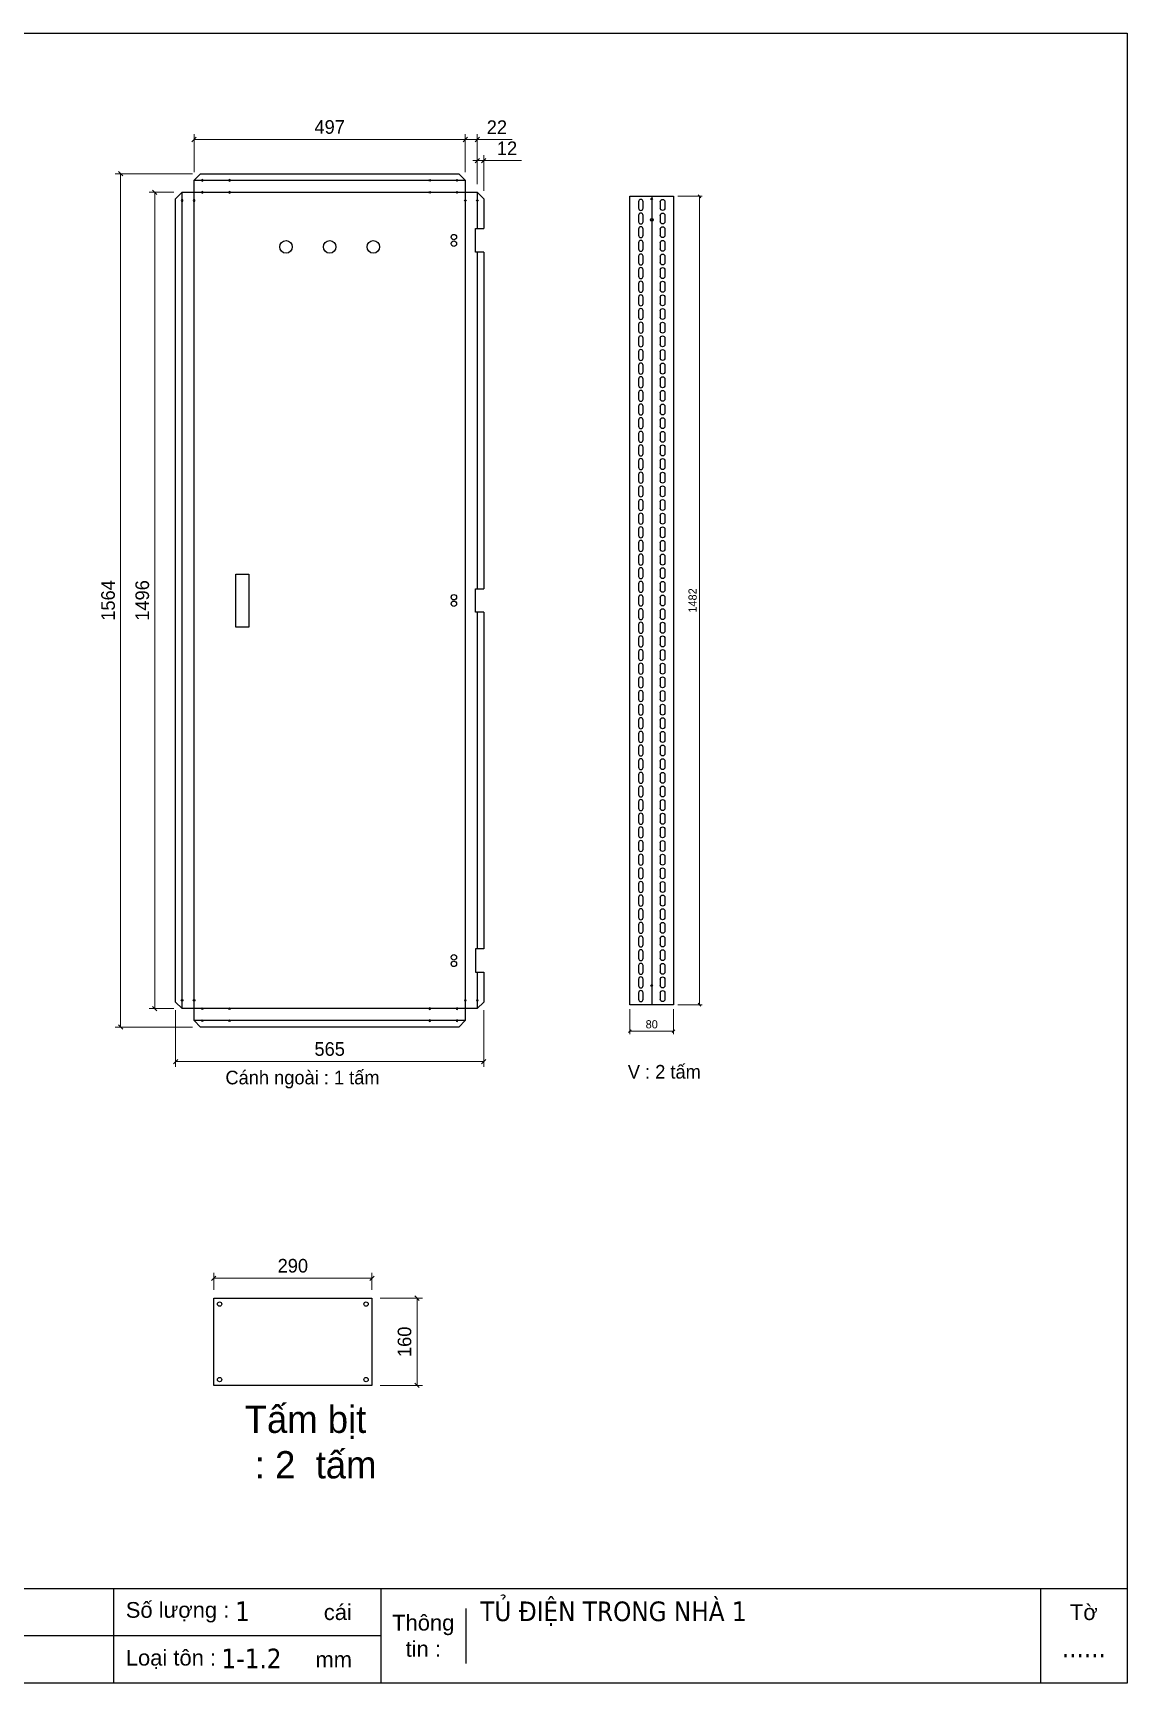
# Model space of a CAD drawing. Header units: millimetres. Extents: x 0 to 4277, y 0 to 3024.
# Drawn here: x 2271 to 4277, y 0 to 3024 of the extents above; entities that cross this region are included whole.
import ezdxf
from ezdxf.enums import TextEntityAlignment as Align

# ---------------------------------------------------------------- set-up
doc = ezdxf.new("R2010")
doc.units = ezdxf.units.MM
doc.layers.add('CNC', color=7, linetype='Continuous')
doc.layers.add('DIM', color=253, linetype='Continuous')
doc.styles.add('Arial', font='arial.ttf')
doc.styles.add('Tahoma (Input Text)', font='tahoma.ttf')
doc.dimstyles.new('Dim-15', dxfattribs={"dimtxt": 15, "dimasz": 5, "dimexe": 5, "dimexo": 8, "dimgap": 5, "dimtad": 1, "dimdec": 0, "dimtxsty": 'Standard', "dimblk": 'OBLIQUE', "dimcen": 10, "dimclrd": 5, "dimclre": 5, "dimclrt": 3, "dimazin": 3, "dimtfac": 1, "dimtdec": 0, "dimtmove": 0, "dimatfit": 3, "dimldrblk": 'OBLIQUE', "dimlwd": 9, "dimlwe": 9})
doc.dimstyles.new('Dim-25', dxfattribs={"dimtxt": 25, "dimasz": 8, "dimexe": 10, "dimexo": 15, "dimgap": 10, "dimtad": 1, "dimdec": 0, "dimtxsty": 'Standard', "dimblk": 'OBLIQUE', "dimcen": 10, "dimclrd": 5, "dimclre": 5, "dimclrt": 3, "dimazin": 3, "dimtfac": 1, "dimtdec": 0, "dimtmove": 0, "dimatfit": 3, "dimldrblk": 'OBLIQUE', "dimlwd": 9, "dimlwe": 9})

# ---------------------------------------------------------------- blocks, each defined once
blk = doc.blocks.new('*D23')
at = {"color": 0, "linetype": 'ByBlock', "lineweight": -2}
for p, q in [((2606.8, 745.8), (2598.8, 737.8)), ((2888.8, 737.8), (2896.8, 745.8))]:
    blk.add_line(p, q, dxfattribs=at)
at = {"layer": 'Defpoints', "color": 0, "ltscale": 3, "transparency": 16777216}
for p in [(2892.8, 741.8), (2602.8, 705.3), (2892.8, 705.3)]:
    blk.add_point(p, dxfattribs=at)
at = {"layer": 'DIM', "color": 5, "lineweight": 9, "ltscale": 3, "transparency": 16777216}
for p, q in [((2602.8, 720.3), (2602.8, 751.8)), ((2602.8, 741.8), (2892.8, 741.8)), ((2892.8, 720.3), (2892.8, 751.8))]:
    blk.add_line(p, q, dxfattribs=at)
at = {"layer": 'DIM', "color": 3, "ltscale": 3, "transparency": 16777216, "insert": (2747.8, 764.6), "char_height": 25, "attachment_point": 5}
blk.add_mtext('290', dxfattribs=at)
blk = doc.blocks.new('_Oblique')
at = {"color": 0, "linetype": 'ByBlock', "lineweight": -2}
blk.add_line((-0.5, -0.5), (0.5, 0.5), dxfattribs=at)
blk = doc.blocks.new('*D24')
at = {"color": 0, "linetype": 'ByBlock', "lineweight": -2}
for p, q in [((2979.4, 701.3), (2971.4, 709.3)), ((2971.4, 549.3), (2979.4, 541.3))]:
    blk.add_line(p, q, dxfattribs=at)
at = {"layer": 'Defpoints', "color": 0, "ltscale": 3, "transparency": 16777216}
for p in [(2892.8, 705.3), (2892.8, 545.3), (2975.4, 545.3)]:
    blk.add_point(p, dxfattribs=at)
at = {"layer": 'DIM', "color": 5, "lineweight": 9, "ltscale": 3, "transparency": 16777216}
for p, q in [((2907.8, 705.3), (2985.4, 705.3)), ((2975.4, 705.3), (2975.4, 545.3)), ((2907.8, 545.3), (2985.4, 545.3))]:
    blk.add_line(p, q, dxfattribs=at)
at = {"layer": 'DIM', "color": 3, "ltscale": 3, "transparency": 16777216, "insert": (2952.6, 625.3), "char_height": 25, "attachment_point": 5, "rotation": 90}
blk.add_mtext('160', dxfattribs=at)
blk = doc.blocks.new('f3daunguoc')
at = {"layer": 'CNC', "color": 2, "lineweight": -3}
blk.add_circle((0, 0), 1.5, dxfattribs=at)
blk = doc.blocks.new('*D25')
at = {"color": 0, "linetype": 'ByBlock', "lineweight": -2}
for p, q in [((3081.8, 2786.1), (3089.8, 2794.1)), ((3101.8, 2794.1), (3093.8, 2786.1))]:
    blk.add_line(p, q, dxfattribs=at)
at = {"layer": 'Defpoints', "color": 0, "transparency": 16777216}
for p in [(3097.8, 2790.1), (3085.8, 2732), (3097.8, 2720)]:
    blk.add_point(p, dxfattribs=at)
at = {"layer": 'DIM', "color": 5, "lineweight": 9, "transparency": 16777216}
for p, q in [((3085.8, 2790.1), (3077.8, 2790.1)), ((3085.8, 2747), (3085.8, 2800.1)), ((3085.8, 2790.1), (3097.8, 2790.1)), ((3097.8, 2735), (3097.8, 2800.1)), ((3097.8, 2790.1), (3167, 2790.1))]:
    blk.add_line(p, q, dxfattribs=at)
at = {"layer": 'DIM', "color": 3, "transparency": 16777216, "insert": (3140.4, 2812.7), "char_height": 25, "attachment_point": 5}
blk.add_mtext('12', dxfattribs=at)
blk = doc.blocks.new('*D26')
at = {"color": 0, "linetype": 'ByBlock', "lineweight": -2}
for p, q in [((3067.8, 2832.8), (3059.8, 2824.8)), ((3081.8, 2824.8), (3089.8, 2832.8))]:
    blk.add_line(p, q, dxfattribs=at)
at = {"layer": 'Defpoints', "color": 0, "transparency": 16777216}
for p in [(3085.8, 2828.8), (3063.8, 2754), (3085.8, 2732)]:
    blk.add_point(p, dxfattribs=at)
at = {"layer": 'DIM', "color": 5, "lineweight": 9, "transparency": 16777216}
for p, q in [((3063.8, 2769), (3063.8, 2838.8)), ((3063.8, 2828.8), (3085.8, 2828.8)), ((3085.8, 2747), (3085.8, 2838.8)), ((3085.8, 2828.8), (3149.8, 2828.8))]:
    blk.add_line(p, q, dxfattribs=at)
at = {"layer": 'DIM', "color": 3, "transparency": 16777216, "insert": (3121.8, 2851.4), "char_height": 25, "attachment_point": 5}
blk.add_mtext('22', dxfattribs=at)
blk = doc.blocks.new('*D27')
at = {"color": 0, "linetype": 'ByBlock', "lineweight": -2}
for p, q in [((2570.8, 2832.8), (2562.8, 2824.8)), ((3059.8, 2824.8), (3067.8, 2832.8))]:
    blk.add_line(p, q, dxfattribs=at)
at = {"layer": 'Defpoints', "color": 0, "transparency": 16777216}
for p in [(2566.8, 2828.8), (2566.8, 2754), (3063.8, 2754)]:
    blk.add_point(p, dxfattribs=at)
at = {"layer": 'DIM', "color": 5, "lineweight": 9, "transparency": 16777216}
for p, q in [((2566.8, 2769), (2566.8, 2838.8)), ((3063.8, 2828.8), (2566.8, 2828.8)), ((3063.8, 2769), (3063.8, 2838.8))]:
    blk.add_line(p, q, dxfattribs=at)
at = {"layer": 'DIM', "color": 3, "transparency": 16777216, "insert": (2815.3, 2851.6), "char_height": 25, "attachment_point": 5}
blk.add_mtext('497', dxfattribs=at)
blk = doc.blocks.new('*D28')
at = {"color": 0, "linetype": 'ByBlock', "lineweight": -2}
for p, q in [((2436, 2762), (2428, 2770)), ((2428, 1206), (2436, 1198))]:
    blk.add_line(p, q, dxfattribs=at)
at = {"layer": 'Defpoints', "color": 0, "transparency": 16777216}
for p in [(2578.9, 2766), (2432, 1202), (2579, 1202)]:
    blk.add_point(p, dxfattribs=at)
at = {"layer": 'DIM', "color": 5, "lineweight": 9, "transparency": 16777216}
for p, q in [((2563.9, 2766), (2422, 2766)), ((2432, 2766), (2432, 1202)), ((2564, 1202), (2422, 1202))]:
    blk.add_line(p, q, dxfattribs=at)
at = {"layer": 'DIM', "color": 3, "transparency": 16777216, "insert": (2409.2, 1984), "char_height": 25, "attachment_point": 5, "rotation": 90}
blk.add_mtext('1564', dxfattribs=at)
blk = doc.blocks.new('*D29')
at = {"color": 0, "linetype": 'ByBlock', "lineweight": -2}
for p, q in [((2498.7, 2728), (2490.7, 2736)), ((2490.7, 1240), (2498.7, 1232))]:
    blk.add_line(p, q, dxfattribs=at)
at = {"layer": 'Defpoints', "color": 0, "transparency": 16777216}
for p in [(2494.7, 2732), (2544.8, 2732), (2544.8, 1236)]:
    blk.add_point(p, dxfattribs=at)
at = {"layer": 'DIM', "color": 5, "lineweight": 9, "transparency": 16777216}
for p, q in [((2529.8, 2732), (2484.7, 2732)), ((2494.7, 1236), (2494.7, 2732)), ((2529.8, 1236), (2484.7, 1236))]:
    blk.add_line(p, q, dxfattribs=at)
at = {"layer": 'DIM', "color": 3, "transparency": 16777216, "insert": (2471.9, 1984), "char_height": 25, "attachment_point": 5, "rotation": 90}
blk.add_mtext('1496', dxfattribs=at)
blk = doc.blocks.new('*D30')
at = {"color": 0, "linetype": 'ByBlock', "lineweight": -2}
for p, q in [((2536.8, 1143), (2528.8, 1135)), ((3093.8, 1135), (3101.8, 1143))]:
    blk.add_line(p, q, dxfattribs=at)
at = {"layer": 'Defpoints', "color": 0, "transparency": 16777216}
for p in [(2532.8, 1248), (3097.8, 1248), (3097.8, 1139)]:
    blk.add_point(p, dxfattribs=at)
at = {"layer": 'DIM', "color": 5, "lineweight": 9, "transparency": 16777216}
for p, q in [((2532.8, 1233), (2532.8, 1129)), ((3097.8, 1233), (3097.8, 1129)), ((2532.8, 1139), (3097.8, 1139))]:
    blk.add_line(p, q, dxfattribs=at)
at = {"layer": 'DIM', "color": 3, "transparency": 16777216, "insert": (2815.3, 1161.8), "char_height": 25, "attachment_point": 5}
blk.add_mtext('565', dxfattribs=at)
blk = doc.blocks.new('*D37')
at = {"color": 0, "linetype": 'ByBlock', "lineweight": -2}
for p, q in [((3495.8, 2722.2), (3490.8, 2727.2)), ((3490.8, 1245.7), (3495.8, 1240.7))]:
    blk.add_line(p, q, dxfattribs=at)
at = {"layer": 'Defpoints', "color": 0, "transparency": 16777216}
for p in [(3445.6, 2724.7), (3445.6, 1243.2), (3493.3, 1243.2)]:
    blk.add_point(p, dxfattribs=at)
at = {"layer": 'DIM', "color": 5, "lineweight": 9, "transparency": 16777216}
for p, q in [((3453.6, 2724.7), (3498.3, 2724.7)), ((3493.3, 2724.7), (3493.3, 1243.2)), ((3453.6, 1243.2), (3498.3, 1243.2))]:
    blk.add_line(p, q, dxfattribs=at)
at = {"layer": 'DIM', "color": 3, "transparency": 16777216, "insert": (3480.6, 1984), "char_height": 15, "attachment_point": 5, "rotation": 90}
blk.add_mtext('1482', dxfattribs=at)
blk = doc.blocks.new('*D38')
at = {"color": 0, "linetype": 'ByBlock', "lineweight": -2}
for p, q in [((3368.1, 1196.9), (3363.1, 1191.9)), ((3443.1, 1191.9), (3448.1, 1196.9))]:
    blk.add_line(p, q, dxfattribs=at)
at = {"layer": 'Defpoints', "color": 0, "transparency": 16777216}
for p in [(3365.6, 1243.2), (3445.6, 1243.2), (3445.6, 1194.4)]:
    blk.add_point(p, dxfattribs=at)
at = {"layer": 'DIM', "color": 5, "lineweight": 9, "transparency": 16777216}
for p, q in [((3365.6, 1235.2), (3365.6, 1189.4)), ((3445.6, 1235.2), (3445.6, 1189.4)), ((3365.6, 1194.4), (3445.6, 1194.4))]:
    blk.add_line(p, q, dxfattribs=at)
at = {"layer": 'DIM', "color": 3, "transparency": 16777216, "insert": (3405.6, 1207.1), "char_height": 15, "attachment_point": 5}
blk.add_mtext('80', dxfattribs=at)
blk = doc.blocks.new('ovan8.5x20')
at = {"layer": 'CNC', "color": 2, "lineweight": -3}
for p, q in [((5.7, 4.2), (-5.8, 4.2)), ((-5.8, -4.2), (5.7, -4.2))]:
    blk.add_line(p, q, dxfattribs=at)
for centre, start, end in [((-5.8, 0), 90, 270), ((5.7, 0), 270, 90)]:
    blk.add_arc(centre, 4.25, start, end, dxfattribs=at)
blk = doc.blocks.new('khungtenAsean2')
at = {"color": 7}
for p, q in [((2970, -1980), (0, -1980)), ((1680, -1980), (1680, -2100)), ((2020, -1980), (2020, -2100)), ((2860, -1980), (2860, -2100)), ((2128.3, -2005), (2128.3, -2075)), ((2020, -2040), (0, -2040))]:
    blk.add_line(p, q, dxfattribs=at)
blk.add_lwpolyline([(0, 0), (2970, 0), (2970, -2100), (0, -2100)], close=True, dxfattribs=at)
at = {"color": 2, "char_height": 20, "style": 'Arial'}
for s, insert, width, attachment_point in [('  Số lượng :', (1680, -2010), 917.634, 4), ('cái', (1947.6, -2010), 917.634, 4), ('Thông\\Ptin :', (2074.2, -2040), 108.311, 5), ('Tờ', (2915, -2010), 110, 5), ('  Loại tôn :', (1680, -2070), 917.634, 4), ('mm', (1936.9, -2070), 917.634, 4)]:
    blk.add_mtext(s, dxfattribs=dict(at, insert=insert, width=width, attachment_point=attachment_point))
at = {"color": 1, "style": 'Tahoma (Input Text)', "flags": 8}
for tag, p in [('#03', (506.6, -2019.3)), ('#01', (137.1, -2021.3)), ('#05', (1106.6, -2021.3)), ('#07', (1834.7, -2021.3)), ('#09', (2146.7, -2021.3)), ('#02', (98.5, -2081.3)), ('#04', (486.1, -2081.3)), ('#06', (1065.3, -2081.3)), ('#08', (1817.4, -2081.3)), ('#10', (2146.7, -2081.3))]:
    blk.add_attdef(tag, p, '', height=25, dxfattribs=at)
blk.add_attdef('#11', text='', height=25, dxfattribs=at).set_placement((2915, -2067.3), align=Align.CENTER)

msp = doc.modelspace()

# ---------------------------------------------------------------- linework, layer by layer
at = {"color": 7}
msp.add_line((3405.6, 2724.7), (3405.6, 1243.2), dxfattribs=at)
at = {"color": 2}
for points in [[(3097.8, 1345.5), (3082.8, 1345.5), (3082.8, 1302.5), (3097.8, 1302.5), (3097.8, 1248), (3085.8, 1236), (3063.8, 1236), (3063.8, 1214), (3051.8, 1202), (2578.8, 1202), (2566.8, 1214), (2566.8, 1236), (2544.8, 1236), (2532.8, 1248), (2532.8, 2720), (2544.8, 2732), (2566.8, 2732), (2566.8, 2754), (2578.8, 2766), (3051.8, 2766), (3063.8, 2754), (3063.8, 2732), (3085.8, 2732), (3097.8, 2720), (3097.8, 2665.5)], [(3097.8, 2622.5), (3082.8, 2622.5), (3082.8, 2665.5), (3097.8, 2665.5)], [(3097.8, 1962.5), (3082.8, 1962.5), (3082.8, 2005.5), (3097.8, 2005.5)]]:
    msp.add_lwpolyline(points, dxfattribs=at)
at = {"color": 7}
for points in [[(2566.8, 2754), (3063.8, 2754)], [(2544.8, 1236), (2544.8, 2732)], [(3085.8, 2732), (3085.8, 2665.5)], [(3085.8, 2622.5), (3085.8, 2005.5)], [(3097.8, 2622.5), (3097.8, 2005.5)], [(3085.8, 1962.5), (3085.8, 1345.5)], [(3097.8, 1962.5), (3097.8, 1345.5)], [(3085.8, 1302.5), (3085.8, 1236)], [(3063.8, 1214), (2566.8, 1214)]]:
    msp.add_lwpolyline(points, dxfattribs=at)
for points in [[(2566.8, 2732), (3063.8, 2732), (3063.8, 1236), (2566.8, 1236)], [(3365.6, 2724.7), (3445.6, 2724.7), (3445.6, 1243.2), (3365.6, 1243.2)], [(2602.8, 705.3), (2892.8, 705.3), (2892.8, 545.3), (2602.8, 545.3)]]:
    msp.add_lwpolyline(points, close=True, dxfattribs=at)
at = {"color": 2, "ltscale": 3}
msp.add_lwpolyline([(2643.3, 2032), (2667.3, 2032), (2667.3, 1935), (2643.3, 1935)], close=True, dxfattribs=at)
at = {"color": 2}
for centre, radius in [((3405.6, 2719.7), 1.5), ((3405.6, 2681.5), 2.5), ((3043, 2650), 5), ((3043, 2638), 5), ((3043, 1990), 5), ((3043, 1978), 5), ((3043, 1330), 5), ((3043, 1318), 5), ((3405.6, 1278.2), 1.5)]:
    msp.add_circle(centre, radius, dxfattribs=at)
at = {"color": 2, "ltscale": 3}
for centre in [(2735.3, 2632), (2815.3, 2632), (2895.3, 2632)]:
    msp.add_circle(centre, 11.5, dxfattribs=at)
at = {"color": 7}
for centre in [(2613.5, 694.5), (2882, 694.5), (2613.5, 556), (2882, 556)]:
    msp.add_circle(centre, 4, dxfattribs=at)

# ---------------------------------------------------------------- block references
ref = msp.add_blockref('khungtenAsean2', (0, 3024), dxfattribs=dict(xscale=1.440000000002328, yscale=1.440000000002328, zscale=1.440000000002328))
ref.add_attrib('#11', '......', dxfattribs={"color": 1, "height": 36, "style": 'Tahoma (Input Text)'}).set_placement((4197.6, 47), align=Align.CENTER)
ref.add_attrib('#09', 'TỦ ĐIỆN TRONG NHÀ 1 ', (3091.3, 113.4), dxfattribs={"color": 1, "height": 36, "style": 'Tahoma (Input Text)'})
ref.add_attrib('#08', '1-1.2', (2617.1, 27), dxfattribs={"color": 1, "height": 36, "style": 'Tahoma (Input Text)'})
ref.add_attrib('#07', '1', (2641.9, 113.4), dxfattribs={"color": 1, "height": 36, "style": 'Tahoma (Input Text)'})
at = {"lineweight": -3, "xscale": -1, "rotation": 180}
for p in [(2581.8, 2754), (2631.8, 2754), (2581.8, 2732), (2631.8, 2732), (2544.8, 2717), (2566.8, 2717)]:
    msp.add_blockref('f3daunguoc', p, dxfattribs=at)
at = {"lineweight": -3, "rotation": 180}
for p in [(2998.8, 2754), (3048.8, 2754), (2998.8, 2732), (3048.8, 2732), (3063.8, 2717), (3085.8, 2717)]:
    msp.add_blockref('f3daunguoc', p, dxfattribs=at)
at = {"lineweight": -3}
for p in [(2544.8, 1251), (2566.8, 1251), (2581.8, 1236), (2581.8, 1214), (2631.8, 1236), (2631.8, 1214)]:
    msp.add_blockref('f3daunguoc', p, dxfattribs=at)
at = {"lineweight": -3, "xscale": -1}
for p in [(3063.8, 1251), (3085.8, 1251), (2998.8, 1236), (2998.8, 1214), (3048.8, 1236), (3048.8, 1214)]:
    msp.add_blockref('f3daunguoc', p, dxfattribs=at)
at = {"layer": 'CNC', "lineweight": -3, "rotation": 90}
for p in [(3385.6, 2709), (3385.6, 2684), (3385.6, 2659), (3385.6, 2634), (3385.6, 2609), (3385.6, 2584), (3385.6, 2559), (3385.6, 2534), (3385.6, 2509), (3385.6, 2484), (3385.6, 2459), (3385.6, 2434), (3385.6, 2409), (3385.6, 2384), (3385.6, 2359), (3385.6, 2334), (3385.6, 2309), (3385.6, 2284), (3385.6, 2259), (3385.6, 2234), (3385.6, 2209), (3385.6, 2184), (3385.6, 2159), (3385.6, 2134), (3385.6, 2109), (3385.6, 2084), (3385.6, 2059), (3385.6, 2034), (3385.6, 2009), (3385.6, 1984), (3385.6, 1959), (3385.6, 1934), (3385.6, 1909), (3385.6, 1884), (3385.6, 1859), (3385.6, 1834), (3385.6, 1809), (3385.6, 1784), (3385.6, 1759), (3385.6, 1734), (3385.6, 1709), (3385.6, 1684), (3385.6, 1659), (3385.6, 1634), (3385.6, 1609), (3385.6, 1584), (3385.6, 1559), (3385.6, 1534), (3385.6, 1509), (3385.6, 1484), (3385.6, 1459), (3385.6, 1434), (3385.6, 1409), (3385.6, 1384), (3385.6, 1359), (3385.6, 1334), (3385.6, 1309), (3385.6, 1284), (3385.6, 1259)]:
    msp.add_blockref('ovan8.5x20', p, dxfattribs=at)
at = {"layer": 'CNC', "lineweight": -3, "xscale": -1, "rotation": 270}
for p in [(3425.6, 2709), (3425.6, 2684), (3425.6, 2659), (3425.6, 2634), (3425.6, 2609), (3425.6, 2584), (3425.6, 2559), (3425.6, 2534), (3425.6, 2509), (3425.6, 2484), (3425.6, 2459), (3425.6, 2434), (3425.6, 2409), (3425.6, 2384), (3425.6, 2359), (3425.6, 2334), (3425.6, 2309), (3425.6, 2284), (3425.6, 2259), (3425.6, 2234), (3425.6, 2209), (3425.6, 2184), (3425.6, 2159), (3425.6, 2134), (3425.6, 2109), (3425.6, 2084), (3425.6, 2059), (3425.6, 2034), (3425.6, 2009), (3425.6, 1984), (3425.6, 1959), (3425.6, 1934), (3425.6, 1909), (3425.6, 1884), (3425.6, 1859), (3425.6, 1834), (3425.6, 1809), (3425.6, 1784), (3425.6, 1759), (3425.6, 1734), (3425.6, 1709), (3425.6, 1684), (3425.6, 1659), (3425.6, 1634), (3425.6, 1609), (3425.6, 1584), (3425.6, 1559), (3425.6, 1534), (3425.6, 1509), (3425.6, 1484), (3425.6, 1459), (3425.6, 1434), (3425.6, 1409), (3425.6, 1384), (3425.6, 1359), (3425.6, 1334), (3425.6, 1309), (3425.6, 1284), (3425.6, 1259)]:
    msp.add_blockref('ovan8.5x20', p, dxfattribs=at)

# ---------------------------------------------------------------- texts
at = {"color": 2, "attachment_point": 5}
for s, insert, char_height, width in [('Cánh ngoài : 1 tấm', (2765.5, 1105.9), 25, 1272), ('V : 2 tấm', (3428.7, 1120), 25, 1072), ('Tấm bịt\\P  : 2  tấm', (2771, 441.3), 50, 1216.419)]:
    msp.add_mtext(s, dxfattribs=dict(at, insert=insert, char_height=char_height, width=width))

# ---------------------------------------------------------------- dimensions: what is measured, and where the dimension line sits
at = {"layer": 'DIM', "color": 2}
for base, p1, p2, picture, middle in [((2566.8, 2828.8), (3063.8, 2754), (2566.8, 2754), '*D27', (2815.3, 2851.6)), ((3085.8, 2828.8), (3063.8, 2754), (3085.8, 2732), '*D26', (3121.8, 2851.4)), ((3097.8, 2790.1), (3085.8, 2732), (3097.8, 2720), '*D25', (3140.4, 2812.7)), ((3097.8, 1139), (2532.8, 1248), (3097.8, 1248), '*D30', (2815.3, 1161.8))]:
    dim = msp.add_linear_dim(base=base, p1=p1, p2=p2, dimstyle='Dim-25', dxfattribs=at)
    dim.commit()
    dim.dimension.update_dxf_attribs({"geometry": picture, "text_midpoint": middle})
for base, p1, p2, picture, middle in [((2432, 1202), (2578.9, 2766), (2579, 1202), '*D28', (2409.2, 1984)), ((2494.7, 2732), (2544.8, 1236), (2544.8, 2732), '*D29', (2471.9, 1984))]:
    dim = msp.add_linear_dim(base=base, p1=p1, p2=p2, angle=90, dimstyle='Dim-25', dxfattribs=at)
    dim.commit()
    dim.dimension.update_dxf_attribs({"geometry": picture, "text_midpoint": middle})
at = {"layer": 'DIM', "color": 7}
dim = msp.add_linear_dim(base=(3493.2987685, 1243.2021074), p1=(3445.5923566, 2724.7021074), p2=(3445.5923566, 1243.2021074), angle=90, dimstyle='Dim-15', dxfattribs=at)
dim.commit()
dim.dimension.update_dxf_attribs({"geometry": '*D37', "text_midpoint": (3480.6401737, 1983.9521074)})
dim = msp.add_linear_dim(base=(3445.6, 1194.4), p1=(3365.6, 1243.2), p2=(3445.6, 1243.2), dimstyle='Dim-15', dxfattribs=at)
dim.commit()
dim.dimension.update_dxf_attribs({"geometry": '*D38', "text_midpoint": (3405.6, 1207.1)})
at = {"layer": 'DIM', "color": 1, "ltscale": 3}
dim = msp.add_linear_dim(base=(2892.8, 741.8), p1=(2602.8, 705.3), p2=(2892.8, 705.3), dimstyle='Dim-25', dxfattribs=at)
dim.commit()
dim.dimension.update_dxf_attribs({"geometry": '*D23', "text_midpoint": (2747.8, 764.6)})
dim = msp.add_linear_dim(base=(2975.4, 545.3), p1=(2892.8, 705.3), p2=(2892.8, 545.3), angle=90, dimstyle='Dim-25', dxfattribs=at)
dim.commit()
dim.dimension.update_dxf_attribs({"geometry": '*D24', "text_midpoint": (2952.6, 625.3)})

doc.saveas('drawing.dxf')
